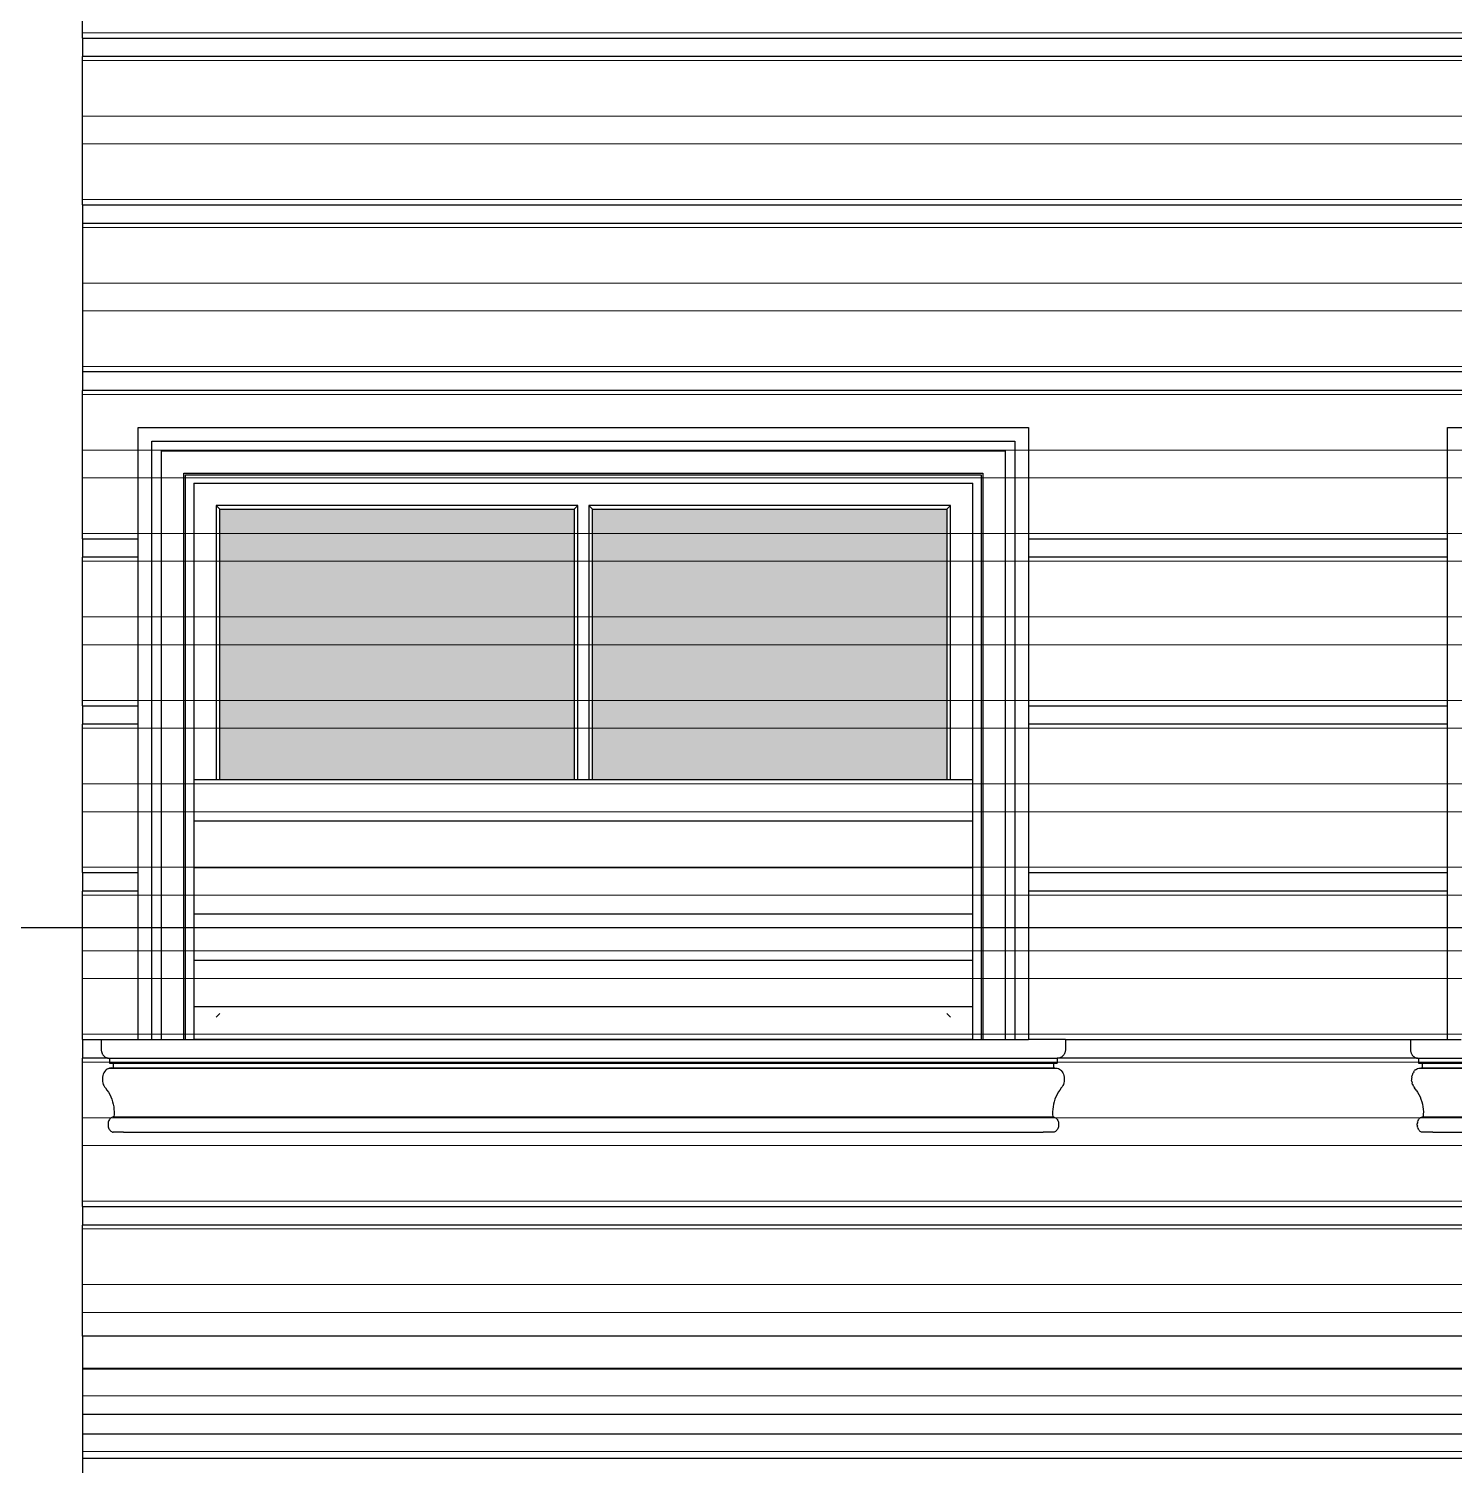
# Model space of a CAD drawing. Header units: inches. Extents: x 37.8 to 126.9, y 5.9 to 51.9.
# Drawn here: x 102.013 to 105.856, y 24.295 to 28.167 of the extents above; entities that cross this region are included whole.
import ezdxf

# ---------------------------------------------------------------- set-up
doc = ezdxf.new("R2010")
doc.units = ezdxf.units.IN
doc.header["$MEASUREMENT"] = 0
doc.layers.add('hatch', color=45, linetype='Continuous', lineweight=9)
doc.layers.add('LAYER1', color=8, linetype='Continuous', lineweight=9)
doc.layers.add('TEXT.', color=7, linetype='Continuous')

msp = doc.modelspace()

# ---------------------------------------------------------------- hatches: boundary and pattern name
at = {"true_color": 0x9898cc}
h = msp.add_hatch(dxfattribs=at)
h.set_pattern_fill('ANSI31', color=253, angle=135)
h.set_pattern_definition([(180, (290.93332, 350.28142), (-1e-17, -0.125), [])])
h.paths.add_polyline_path([(104.55803, 26.14228), (102.45803, 26.14228), (102.45803, 25.44228), (104.55803, 25.44228)])
at = {"layer": 'hatch'}
h = msp.add_hatch(color=256, dxfattribs=at)
h.dxf.hatch_style = 1
h.set_gradient(color1=(149, 180, 223), color2=(188, 208, 235), one_color=1, tint=0.83, name='INVCURVED')
h.paths.add_polyline_path([(102.52803, 26.14228), (103.48303, 26.14228), (103.48303, 26.87228), (102.52803, 26.87228)])
h = msp.add_hatch(color=256, dxfattribs=at)
h.dxf.hatch_style = 1
h.set_gradient(color1=(149, 180, 223), color2=(188, 208, 235), one_color=1, tint=0.83, name='INVCURVED')
h.paths.add_polyline_path([(103.53303, 26.14228), (104.48803, 26.14228), (104.48803, 26.87228), (103.53303, 26.87228)])
at = {"layer": 'LAYER1', "true_color": 0xc2b093}
h = msp.add_hatch(dxfattribs=at)
h.set_pattern_fill('ANSI32', color=253, scale=0.6, angle=135)
h.set_pattern_definition([(180, (290.93332, 359.28142), (-1e-17, -0.225), []), (180, (290.85832, 359.35642), (-1e-17, -0.225), [])])
h.paths.add_polyline_path([(106.05653, 37.34228), (106.05653, 37.54228), (106.05653, 37.59228), (106.05653, 37.99228), (106.05653, 38.04228), (106.05653, 38.44228), (106.05653, 38.49228), (106.05653, 38.84228), (107.05653, 38.84228), (107.05653, 38.49228), (107.05653, 38.44228), (107.05653, 38.04228), (107.05653, 37.99228), (107.05653, 37.59228), (107.05653, 37.54228), (107.05653, 37.34228)], flags=16)
h.paths.add_polyline_path([(107.99803, 37.34228), (107.99803, 37.54228), (107.99803, 37.59228), (107.99803, 37.99228), (107.99803, 38.04228), (107.99803, 38.44228), (107.99803, 38.49228), (107.99803, 38.84228), (108.99803, 38.84228), (108.99803, 38.49228), (108.99803, 38.44228), (108.99803, 38.04228), (108.99803, 37.99228), (108.99803, 37.59228), (108.99803, 37.54228), (108.99803, 37.34228)], flags=16)
h.paths.add_polyline_path([(116.59064, 26.14228), (116.59064, 26.94228), (117.19803, 26.94228), (117.19803, 26.14228)])
h.paths.add_polyline_path([(117.39803, 37.34228), (109.19803, 37.34228), (109.19803, 40.69228), (109.19803, 40.99228), (104.09803, 40.99228), (104.09803, 37.34228), (102.15807, 37.34228), (102.15807, 20.54228), (107.51799, 20.54228), (107.51799, 22.74228), (108.71799, 22.74228), (108.71799, 20.54228), (108.91799, 20.54228), (108.91799, 22.74228), (112.11799, 22.74228), (112.11799, 20.54228), (117.39803, 20.54228)])

# ---------------------------------------------------------------- linework, layer by layer
for p, q in [((102.15803, 28.14228), (102.15803, 28.54228)), ((102.15803, 28.14228), (109.80803, 28.14228)), ((102.15803, 28.14228), (102.15803, 28.09228)), ((109.80803, 28.09228), (102.15803, 28.09228)), ((102.15803, 27.69228), (102.15803, 28.09228)), ((102.15803, 27.69228), (109.80803, 27.69228)), ((102.15803, 27.69228), (102.15803, 27.64228)), ((109.80803, 27.64228), (102.15803, 27.64228)), ((102.15803, 27.64228), (102.15803, 27.24228)), ((109.80803, 27.24228), (102.15803, 27.24228)), ((102.15803, 27.24228), (102.15803, 27.19228)), ((109.80803, 27.19228), (102.15803, 27.19228)), ((102.15803, 26.79228), (102.15803, 27.19228)), ((102.30803, 27.09228), (104.70803, 27.09228)), ((102.30803, 26.79228), (102.30803, 27.09228)), ((104.70803, 27.09228), (104.70803, 26.79228)), ((105.83803, 27.09228), (109.38803, 27.09228)), ((105.83803, 26.79228), (105.83803, 27.09228)), ((102.34453, 27.05578), (104.67153, 27.05578)), ((102.34453, 26.79228), (102.34453, 27.05578)), ((104.67153, 27.05578), (104.67153, 26.79228)), ((102.37053, 27.02978), (104.64553, 27.02978)), ((102.37053, 26.79228), (102.37053, 27.02978)), ((104.64553, 27.02978), (104.64553, 26.79228)), ((102.43122, 26.96909), (104.58484, 26.96909)), ((102.43122, 26.79228), (102.43122, 26.96909)), ((102.43553, 26.96478), (104.58053, 26.96478)), ((102.43553, 26.79228), (102.43553, 26.96478)), ((104.58053, 26.96478), (104.58053, 26.79228)), ((104.58484, 26.96909), (104.58484, 26.79228)), ((102.45803, 26.94228), (104.55803, 26.94228)), ((102.45803, 26.94228), (102.45803, 26.79228)), ((104.55803, 26.79228), (104.55803, 26.94228)), ((102.51803, 26.88228), (102.51803, 26.14228)), ((103.49303, 26.88228), (102.51803, 26.88228)), ((102.52803, 26.87228), (102.51803, 26.88228)), ((103.48303, 26.87228), (103.49303, 26.88228)), ((103.49303, 26.14228), (103.49303, 26.88228)), ((103.52303, 26.88228), (103.52303, 26.14228)), ((104.49803, 26.88228), (103.52303, 26.88228)), ((103.53303, 26.87228), (103.52303, 26.88228)), ((104.48803, 26.87228), (104.49803, 26.88228)), ((104.49803, 26.14228), (104.49803, 26.88228)), ((102.52803, 26.14228), (102.52803, 26.87228)), ((102.52803, 26.87228), (103.48303, 26.87228)), ((103.48303, 26.87228), (103.48303, 26.14228)), ((103.53303, 26.14228), (103.53303, 26.87228)), ((103.53303, 26.87228), (104.48803, 26.87228)), ((104.48803, 26.87228), (104.48803, 26.14228)), ((102.15803, 26.79228), (102.30803, 26.79228)), ((102.15803, 26.79228), (102.15803, 26.74228)), ((102.30803, 26.74228), (102.30803, 26.79228)), ((102.34453, 26.74228), (102.34453, 26.79228)), ((102.37053, 26.74228), (102.37053, 26.79228)), ((102.43122, 26.74228), (102.43122, 26.79228)), ((102.43553, 26.74228), (102.43553, 26.79228)), ((102.45803, 26.79228), (102.45803, 26.74228)), ((104.55803, 26.74228), (104.55803, 26.79228)), ((104.58053, 26.79228), (104.58053, 26.74228)), ((104.58484, 26.79228), (104.58484, 26.74228)), ((104.64553, 26.79228), (104.64553, 26.74228)), ((104.67153, 26.79228), (104.67153, 26.74228)), ((104.70803, 26.79228), (105.83803, 26.79228)), ((104.70803, 26.79228), (104.70803, 26.74228)), ((105.83803, 26.74228), (105.83803, 26.79228)), ((102.30803, 26.74228), (102.15803, 26.74228)), ((102.15803, 26.34228), (102.15803, 26.74228)), ((102.30803, 26.34228), (102.30803, 26.74228)), ((102.34453, 26.34228), (102.34453, 26.74228)), ((102.37053, 26.34228), (102.37053, 26.74228)), ((102.43122, 26.34228), (102.43122, 26.74228)), ((102.43553, 26.34228), (102.43553, 26.74228)), ((102.45803, 26.74228), (102.45803, 26.34228)), ((104.55803, 26.34228), (104.55803, 26.74228)), ((104.58053, 26.74228), (104.58053, 26.34228)), ((104.58484, 26.74228), (104.58484, 26.34228)), ((104.64553, 26.74228), (104.64553, 26.34228)), ((104.67153, 26.74228), (104.67153, 26.34228)), ((105.83803, 26.74228), (104.70803, 26.74228)), ((104.70803, 26.74228), (104.70803, 26.34228)), ((105.83803, 26.34228), (105.83803, 26.74228)), ((102.15803, 26.34228), (102.30803, 26.34228)), ((102.15803, 26.34228), (102.15803, 26.29228)), ((102.30803, 26.29228), (102.30803, 26.34228)), ((102.34453, 26.29228), (102.34453, 26.34228)), ((102.37053, 26.29228), (102.37053, 26.34228)), ((102.43122, 26.29228), (102.43122, 26.34228)), ((102.43553, 26.29228), (102.43553, 26.34228)), ((102.45803, 26.34228), (102.45803, 26.29228)), ((104.55803, 26.29228), (104.55803, 26.34228)), ((104.58053, 26.34228), (104.58053, 26.29228)), ((104.58484, 26.34228), (104.58484, 26.29228)), ((104.64553, 26.34228), (104.64553, 26.29228)), ((104.67153, 26.34228), (104.67153, 26.29228)), ((104.70803, 26.34228), (105.83803, 26.34228)), ((104.70803, 26.34228), (104.70803, 26.29228)), ((105.83803, 26.29228), (105.83803, 26.34228)), ((102.30803, 26.29228), (102.15803, 26.29228)), ((102.15803, 25.89228), (102.15803, 26.29228)), ((102.30803, 25.89228), (102.30803, 26.29228)), ((102.34453, 25.89228), (102.34453, 26.29228)), ((102.37053, 25.89228), (102.37053, 26.29228)), ((102.43122, 25.89228), (102.43122, 26.29228)), ((102.43553, 25.89228), (102.43553, 26.29228)), ((102.45803, 26.29228), (102.45803, 25.89228)), ((104.55803, 25.89228), (104.55803, 26.29228)), ((104.58053, 26.29228), (104.58053, 25.89228)), ((104.58484, 26.29228), (104.58484, 25.89228)), ((104.64553, 26.29228), (104.64553, 25.89228)), ((104.67153, 26.29228), (104.67153, 25.89228)), ((105.83803, 26.29228), (104.70803, 26.29228)), ((104.70803, 26.29228), (104.70803, 25.89228)), ((105.83803, 25.89228), (105.83803, 26.29228)), ((102.15803, 25.89228), (102.15803, 25.84228)), ((102.15803, 25.89228), (102.30803, 25.89228)), ((102.30803, 25.84228), (102.30803, 25.89228)), ((102.34453, 25.84228), (102.34453, 25.89228)), ((102.37053, 25.84228), (102.37053, 25.89228)), ((102.43122, 25.84228), (102.43122, 25.89228)), ((102.43553, 25.84228), (102.43553, 25.89228)), ((102.45803, 25.89228), (102.45803, 25.84228)), ((104.55803, 25.84228), (104.55803, 25.89228)), ((104.58053, 25.89228), (104.58053, 25.84228)), ((104.58484, 25.89228), (104.58484, 25.84228)), ((104.64553, 25.89228), (104.64553, 25.84228)), ((104.67153, 25.89228), (104.67153, 25.84228)), ((104.70803, 25.89228), (105.83803, 25.89228)), ((104.70803, 25.89228), (104.70803, 25.84228)), ((105.83803, 25.84228), (105.83803, 25.89228)), ((102.30803, 25.84228), (102.15803, 25.84228)), ((102.15803, 25.44228), (102.15803, 25.84228)), ((102.30803, 25.44228), (102.30803, 25.84228)), ((102.34453, 25.44228), (102.34453, 25.84228)), ((102.37053, 25.44228), (102.37053, 25.84228)), ((102.43122, 25.44228), (102.43122, 25.84228)), ((102.43553, 25.44228), (102.43553, 25.84228)), ((102.45803, 25.84228), (102.45803, 25.44228)), ((104.55803, 25.44228), (104.55803, 25.84228)), ((104.58053, 25.84228), (104.58053, 25.44228)), ((104.58484, 25.84228), (104.58484, 25.44228)), ((104.64553, 25.84228), (104.64553, 25.44228)), ((104.67153, 25.84228), (104.67153, 25.44228)), ((105.83803, 25.84228), (104.70803, 25.84228)), ((104.70803, 25.84228), (104.70803, 25.44228)), ((105.83803, 25.44228), (105.83803, 25.84228)), ((102.52803, 25.51228), (102.51803, 25.50228)), ((104.49803, 25.50228), (104.48803, 25.51228)), ((102.15803, 25.44228), (102.15803, 25.39228)), ((102.15803, 25.44228), (102.20803, 25.44228)), ((102.20803, 25.44228), (102.20803, 25.41728)), ((102.20803, 25.44228), (102.30803, 25.44228)), ((102.20803, 25.41728), (102.20807, 25.41571)), ((102.20807, 25.41571), (102.20818, 25.41414)), ((102.20818, 25.41414), (102.20836, 25.41259)), ((102.20836, 25.41259), (102.20862, 25.41106)), ((102.20862, 25.41106), (102.20896, 25.40955)), ((102.20896, 25.40955), (102.20936, 25.40807)), ((102.20936, 25.40807), (102.20983, 25.40663)), ((102.20983, 25.40663), (102.21037, 25.40523)), ((102.21037, 25.40523), (102.21098, 25.40388)), ((102.30803, 25.44228), (102.34453, 25.44228)), ((102.34453, 25.44228), (102.37053, 25.44228)), ((102.37053, 25.44228), (102.43122, 25.44228)), ((102.43122, 25.44228), (102.43553, 25.44228)), ((102.43553, 25.44228), (102.45803, 25.44228)), ((104.55803, 25.44228), (102.45803, 25.44228)), ((104.55803, 25.44228), (104.58053, 25.44228)), ((104.58053, 25.44228), (104.58484, 25.44228)), ((104.58484, 25.44228), (104.64553, 25.44228)), ((104.64553, 25.44228), (104.67153, 25.44228)), ((104.67153, 25.44228), (104.70803, 25.44228)), ((104.80803, 25.44228), (104.70803, 25.44228)), ((104.80568, 25.40523), (104.80508, 25.40388)), ((104.80623, 25.40663), (104.80568, 25.40523)), ((104.8067, 25.40807), (104.80623, 25.40663)), ((104.8071, 25.40955), (104.8067, 25.40807)), ((104.80743, 25.41106), (104.8071, 25.40955)), ((104.80769, 25.41259), (104.80743, 25.41106)), ((104.80788, 25.41414), (104.80769, 25.41259)), ((104.80799, 25.41571), (104.80788, 25.41414)), ((104.80803, 25.41728), (104.80799, 25.41571)), ((104.80803, 25.44228), (105.73803, 25.44228)), ((104.80803, 25.44228), (104.80803, 25.41728)), ((105.73803, 25.44228), (105.73803, 25.41728)), ((105.73803, 25.44228), (105.83803, 25.44228)), ((105.73803, 25.41728), (105.73807, 25.41571)), ((105.73807, 25.41571), (105.73818, 25.41414)), ((105.73818, 25.41414), (105.73836, 25.41259)), ((105.73836, 25.41259), (105.73862, 25.41106)), ((105.73862, 25.41106), (105.73896, 25.40955)), ((105.73896, 25.40955), (105.73936, 25.40807)), ((105.73936, 25.40807), (105.73983, 25.40663)), ((105.73983, 25.40663), (105.74037, 25.40523)), ((105.74037, 25.40523), (105.74098, 25.40388)), ((105.83803, 25.44228), (105.87453, 25.44228)), ((102.15803, 24.99228), (102.15803, 25.39228)), ((102.22698, 25.39228), (102.15803, 25.39228)), ((102.21098, 25.40388), (102.21165, 25.40258)), ((102.21165, 25.40258), (102.21238, 25.40134)), ((102.21238, 25.40134), (102.21317, 25.40016)), ((102.21317, 25.40016), (102.21401, 25.39905)), ((102.21401, 25.39905), (102.2149, 25.39801)), ((102.2149, 25.39801), (102.21584, 25.39705)), ((102.21584, 25.39705), (102.21683, 25.39617)), ((102.21683, 25.39617), (102.21785, 25.39537)), ((102.21785, 25.39537), (102.21891, 25.39466)), ((102.21891, 25.39466), (102.22, 25.39403)), ((102.22, 25.39403), (102.22112, 25.3935)), ((102.22112, 25.3935), (102.22227, 25.39306)), ((102.22227, 25.39306), (102.22343, 25.39272)), ((102.22343, 25.39272), (102.22461, 25.39247)), ((102.22461, 25.39247), (102.22579, 25.39233)), ((102.22579, 25.39233), (102.22698, 25.39228)), ((102.22698, 25.39228), (102.23014, 25.39228)), ((102.23014, 25.39228), (102.23014, 25.37894)), ((102.23014, 25.39228), (102.26803, 25.39228)), ((102.23014, 25.37894), (102.24001, 25.37894)), ((102.24001, 25.37894), (102.24001, 25.36561)), ((102.24001, 25.37894), (104.77604, 25.37894)), ((102.26803, 25.39228), (104.74803, 25.39228)), ((104.74803, 25.39228), (104.78592, 25.39228)), ((104.77604, 25.37894), (104.77604, 25.36561)), ((104.77604, 25.37894), (104.78592, 25.37894)), ((104.78592, 25.39228), (104.78592, 25.37894)), ((104.78908, 25.39228), (104.78592, 25.39228)), ((104.79027, 25.39233), (104.78908, 25.39228)), ((105.75698, 25.39228), (104.78908, 25.39228)), ((104.79145, 25.39247), (104.79027, 25.39233)), ((104.79263, 25.39272), (104.79145, 25.39247)), ((104.79379, 25.39306), (104.79263, 25.39272)), ((104.79493, 25.3935), (104.79379, 25.39306)), ((104.79605, 25.39403), (104.79493, 25.3935)), ((104.79715, 25.39466), (104.79605, 25.39403)), ((104.79821, 25.39537), (104.79715, 25.39466)), ((104.79923, 25.39617), (104.79821, 25.39537)), ((104.80022, 25.39705), (104.79923, 25.39617)), ((104.80116, 25.39801), (104.80022, 25.39705)), ((104.80205, 25.39905), (104.80116, 25.39801)), ((104.80289, 25.40016), (104.80205, 25.39905)), ((104.80368, 25.40134), (104.80289, 25.40016)), ((104.80441, 25.40258), (104.80368, 25.40134)), ((104.80508, 25.40388), (104.80441, 25.40258)), ((105.74098, 25.40388), (105.74165, 25.40258)), ((105.74165, 25.40258), (105.74238, 25.40134)), ((105.74238, 25.40134), (105.74317, 25.40016)), ((105.74317, 25.40016), (105.74401, 25.39905)), ((105.74401, 25.39905), (105.7449, 25.39801)), ((105.7449, 25.39801), (105.74584, 25.39705)), ((105.74584, 25.39705), (105.74683, 25.39617)), ((105.74683, 25.39617), (105.74785, 25.39537)), ((105.74785, 25.39537), (105.74891, 25.39466)), ((105.74891, 25.39466), (105.75, 25.39403)), ((105.75, 25.39403), (105.75112, 25.3935)), ((105.75112, 25.3935), (105.75227, 25.39306)), ((105.75227, 25.39306), (105.75343, 25.39272)), ((105.75343, 25.39272), (105.75461, 25.39247)), ((105.75461, 25.39247), (105.75579, 25.39233)), ((105.75579, 25.39233), (105.75698, 25.39228)), ((105.75698, 25.39228), (105.76014, 25.39228)), ((105.76014, 25.39228), (105.76014, 25.37894)), ((105.76014, 25.39228), (105.79803, 25.39228)), ((105.76014, 25.37894), (105.77001, 25.37894)), ((105.77001, 25.37894), (105.77001, 25.36561)), ((105.77001, 25.37894), (109.45604, 25.37894)), ((105.79803, 25.39228), (109.42803, 25.39228)), ((102.21162, 25.34125), (102.21122, 25.33722)), ((102.21122, 25.33722), (102.21122, 25.33316)), ((102.21122, 25.33316), (102.21162, 25.32914)), ((102.21243, 25.34516), (102.21162, 25.34125)), ((102.21162, 25.32914), (102.21243, 25.32522)), ((102.21363, 25.3489), (102.21243, 25.34516)), ((102.21519, 25.3524), (102.21363, 25.3489)), ((102.21709, 25.35559), (102.21519, 25.3524)), ((102.21929, 25.35843), (102.21709, 25.35559)), ((102.22176, 25.36085), (102.21929, 25.35843)), ((102.22445, 25.36282), (102.22176, 25.36085)), ((102.22731, 25.3643), (102.22445, 25.36282)), ((102.22731, 25.3643), (102.2303, 25.36527)), ((102.23643, 25.36561), (102.2303, 25.36527)), ((102.2303, 25.36527), (102.26803, 25.36527)), ((102.23643, 25.36561), (102.24001, 25.36561)), ((102.24001, 25.36561), (104.77604, 25.36561)), ((102.26803, 25.36527), (104.74803, 25.36527)), ((104.74803, 25.36527), (104.78576, 25.36527)), ((104.77604, 25.36561), (104.77962, 25.36561)), ((104.77962, 25.36561), (104.78576, 25.36527)), ((104.78576, 25.36527), (104.78875, 25.3643)), ((104.78875, 25.3643), (104.79161, 25.36282)), ((104.79161, 25.36282), (104.7943, 25.36085)), ((104.7943, 25.36085), (104.79677, 25.35843)), ((104.79677, 25.35843), (104.79897, 25.35559)), ((104.79897, 25.35559), (104.80087, 25.3524)), ((104.80087, 25.3524), (104.80243, 25.3489)), ((104.80243, 25.3489), (104.80363, 25.34516)), ((104.80363, 25.34516), (104.80443, 25.34125)), ((104.80443, 25.32914), (104.80363, 25.32522)), ((104.80443, 25.34125), (104.80484, 25.33722)), ((104.80484, 25.33316), (104.80443, 25.32914)), ((104.80484, 25.33722), (104.80484, 25.33316)), ((105.74162, 25.34125), (105.74122, 25.33722)), ((105.74122, 25.33722), (105.74122, 25.33316)), ((105.74162, 25.32914), (105.74122, 25.33316)), ((105.74162, 25.34125), (105.74243, 25.34516)), ((105.74162, 25.32914), (105.74243, 25.32522)), ((105.74363, 25.3489), (105.74243, 25.34516)), ((105.74363, 25.3489), (105.74519, 25.3524)), ((105.74709, 25.35559), (105.74519, 25.3524)), ((105.74709, 25.35559), (105.74929, 25.35843)), ((105.75176, 25.36085), (105.74929, 25.35843)), ((105.75176, 25.36085), (105.75445, 25.36282)), ((105.75445, 25.36282), (105.75731, 25.3643)), ((105.75731, 25.3643), (105.7603, 25.36527)), ((105.7603, 25.36527), (105.76643, 25.36561)), ((105.7603, 25.36527), (105.79803, 25.36527)), ((105.76643, 25.36561), (105.77001, 25.36561)), ((105.77001, 25.36561), (105.79803, 25.36561)), ((105.79803, 25.36561), (109.42803, 25.36561)), ((105.79803, 25.36527), (109.42803, 25.36527)), ((102.21243, 25.32522), (102.21363, 25.32148)), ((102.21363, 25.32148), (102.21519, 25.31799)), ((102.21519, 25.31799), (102.21709, 25.31479)), ((102.21709, 25.31479), (102.21929, 25.31196)), ((102.21929, 25.31196), (102.22354, 25.30613)), ((102.22354, 25.30613), (102.2274, 25.30012)), ((102.2274, 25.30012), (102.23085, 25.29394)), ((102.23085, 25.29394), (102.23389, 25.2876)), ((104.7852, 25.29394), (104.78217, 25.2876)), ((104.78865, 25.30012), (104.7852, 25.29394)), ((104.79251, 25.30613), (104.78865, 25.30012)), ((104.79677, 25.31196), (104.79251, 25.30613)), ((104.79897, 25.31479), (104.79677, 25.31196)), ((104.80087, 25.31799), (104.79897, 25.31479)), ((104.80243, 25.32148), (104.80087, 25.31799)), ((104.80363, 25.32522), (104.80243, 25.32148)), ((105.74363, 25.32148), (105.74243, 25.32522)), ((105.74363, 25.32148), (105.74519, 25.31799)), ((105.74709, 25.31479), (105.74519, 25.31799)), ((105.74709, 25.31479), (105.74929, 25.31196)), ((105.75354, 25.30613), (105.74929, 25.31196)), ((105.75354, 25.30613), (105.7574, 25.30012)), ((105.7574, 25.30012), (105.76085, 25.29394)), ((105.76085, 25.29394), (105.76389, 25.2876)), ((102.23389, 25.2876), (102.23649, 25.28114)), ((102.23649, 25.28114), (102.23866, 25.27456)), ((102.23866, 25.27456), (102.24039, 25.2679)), ((102.24039, 25.2679), (102.24166, 25.26116)), ((102.24166, 25.26116), (102.24249, 25.25438)), ((102.24249, 25.25438), (102.24286, 25.24757)), ((104.77357, 25.25438), (104.7732, 25.24757)), ((104.7744, 25.26116), (104.77357, 25.25438)), ((104.77567, 25.2679), (104.7744, 25.26116)), ((104.7774, 25.27456), (104.77567, 25.2679)), ((104.77957, 25.28114), (104.7774, 25.27456)), ((104.78217, 25.2876), (104.77957, 25.28114)), ((105.76389, 25.2876), (105.76649, 25.28114)), ((105.76649, 25.28114), (105.76866, 25.27456)), ((105.76866, 25.27456), (105.77039, 25.2679)), ((105.77039, 25.2679), (105.77166, 25.26116)), ((105.77166, 25.26116), (105.77249, 25.25438)), ((105.77249, 25.25438), (105.77286, 25.24757)), ((102.22671, 25.21701), (102.22647, 25.21442)), ((102.22647, 25.21442), (102.22647, 25.2118)), ((102.22647, 25.2118), (102.22671, 25.20921)), ((102.22721, 25.21955), (102.22671, 25.21701)), ((102.22794, 25.22198), (102.22721, 25.21955)), ((102.22889, 25.22427), (102.22794, 25.22198)), ((102.23006, 25.22639), (102.22889, 25.22427)), ((102.23142, 25.2283), (102.23006, 25.22639)), ((102.23294, 25.22996), (102.23142, 25.2283)), ((102.23462, 25.23137), (102.23294, 25.22996)), ((102.23641, 25.23248), (102.23462, 25.23137)), ((102.23641, 25.23248), (102.2383, 25.23329)), ((102.24025, 25.23378), (102.2383, 25.23329)), ((102.24025, 25.23378), (102.24223, 25.23394)), ((102.24277, 25.24075), (102.24223, 25.23394)), ((102.24223, 25.23394), (102.26803, 25.23394)), ((102.24286, 25.24757), (102.24277, 25.24075)), ((102.26803, 25.23394), (104.74803, 25.23394)), ((104.74803, 25.23394), (104.77383, 25.23394)), ((104.7732, 25.24757), (104.77329, 25.24075)), ((104.77329, 25.24075), (104.77383, 25.23394)), ((104.77383, 25.23394), (104.77581, 25.23378)), ((104.77581, 25.23378), (104.77776, 25.23329)), ((104.77776, 25.23329), (104.77964, 25.23248)), ((104.77964, 25.23248), (104.78144, 25.23137)), ((104.78144, 25.23137), (104.78311, 25.22996)), ((104.78311, 25.22996), (104.78464, 25.2283)), ((104.78464, 25.2283), (104.786, 25.22639)), ((104.786, 25.22639), (104.78717, 25.22427)), ((104.78717, 25.22427), (104.78812, 25.22198)), ((104.78812, 25.22198), (104.78885, 25.21955)), ((104.78885, 25.21955), (104.78934, 25.21701)), ((104.78934, 25.21701), (104.78959, 25.21442)), ((104.78959, 25.2118), (104.78934, 25.20921)), ((104.78959, 25.21442), (104.78959, 25.2118)), ((105.75647, 25.21442), (105.75671, 25.21701)), ((105.75647, 25.2118), (105.75647, 25.21442)), ((105.75647, 25.2118), (105.75671, 25.20921)), ((105.75721, 25.21955), (105.75671, 25.21701)), ((105.75721, 25.21955), (105.75794, 25.22198)), ((105.75889, 25.22427), (105.75794, 25.22198)), ((105.75889, 25.22427), (105.76006, 25.22639)), ((105.76006, 25.22639), (105.76142, 25.2283)), ((105.76142, 25.2283), (105.76294, 25.22996)), ((105.76462, 25.23137), (105.76294, 25.22996)), ((105.76462, 25.23137), (105.76641, 25.23248)), ((105.76641, 25.23248), (105.7683, 25.23329)), ((105.7683, 25.23329), (105.77025, 25.23378)), ((105.77025, 25.23378), (105.77223, 25.23394)), ((105.77277, 25.24075), (105.77223, 25.23394)), ((105.77223, 25.23394), (105.79803, 25.23394)), ((105.77286, 25.24757), (105.77277, 25.24075)), ((105.79803, 25.23394), (109.42803, 25.23394)), ((102.22671, 25.20921), (102.22721, 25.20667)), ((102.22721, 25.20667), (102.22794, 25.20424)), ((102.22794, 25.20424), (102.22889, 25.20195)), ((102.22889, 25.20195), (102.23006, 25.19983)), ((102.23006, 25.19983), (102.23142, 25.19792)), ((102.23142, 25.19792), (102.23294, 25.19626)), ((102.23294, 25.19626), (102.23462, 25.19485)), ((102.23641, 25.19374), (102.23462, 25.19485)), ((102.2383, 25.19293), (102.23641, 25.19374)), ((102.2383, 25.19293), (102.24025, 25.19244)), ((102.24223, 25.19228), (102.24025, 25.19244)), ((102.26803, 25.19228), (102.24223, 25.19228)), ((102.26803, 25.19228), (104.74803, 25.19228)), ((104.77383, 25.19228), (104.74803, 25.19228)), ((104.77581, 25.19244), (104.77383, 25.19228)), ((104.77776, 25.19293), (104.77581, 25.19244)), ((104.77964, 25.19374), (104.77776, 25.19293)), ((104.78144, 25.19485), (104.77964, 25.19374)), ((104.78311, 25.19626), (104.78144, 25.19485)), ((104.78464, 25.19792), (104.78311, 25.19626)), ((104.786, 25.19983), (104.78464, 25.19792)), ((104.78717, 25.20195), (104.786, 25.19983)), ((104.78812, 25.20424), (104.78717, 25.20195)), ((104.78885, 25.20667), (104.78812, 25.20424)), ((104.78934, 25.20921), (104.78885, 25.20667)), ((105.75721, 25.20667), (105.75671, 25.20921)), ((105.75794, 25.20424), (105.75721, 25.20667)), ((105.75794, 25.20424), (105.75889, 25.20195)), ((105.76006, 25.19983), (105.75889, 25.20195)), ((105.76142, 25.19792), (105.76006, 25.19983)), ((105.76142, 25.19792), (105.76294, 25.19626)), ((105.76462, 25.19485), (105.76294, 25.19626)), ((105.76641, 25.19374), (105.76462, 25.19485)), ((105.7683, 25.19293), (105.76641, 25.19374)), ((105.77025, 25.19244), (105.7683, 25.19293)), ((105.77223, 25.19228), (105.77025, 25.19244)), ((105.79803, 25.19228), (105.77223, 25.19228)), ((105.79803, 25.19228), (109.42803, 25.19228)), ((102.15803, 24.99228), (102.15803, 24.94228)), ((102.15803, 24.99228), (109.80803, 24.99228)), ((102.15803, 24.64228), (102.15803, 24.94228)), ((109.80803, 24.94228), (102.15803, 24.94228)), ((102.15803, 24.64228), (102.15803, 24.55478)), ((109.80803, 24.64228), (102.15803, 24.64228)), ((102.15803, 24.55478), (117.39803, 24.55478)), ((102.15803, 24.55478), (102.15803, 24.43228)), ((102.15803, 24.43228), (102.15803, 24.37978)), ((102.15803, 24.43228), (117.39803, 24.43228)), ((102.15803, 24.37978), (102.35803, 24.37978)), ((102.15803, 24.37978), (102.15803, 24.31415)), ((102.35803, 24.37978), (117.19803, 24.37978)), ((102.15803, 24.31415), (102.15803, 24.11603)), ((102.15803, 24.31415), (102.35803, 24.31415)), ((102.35803, 24.31415), (117.19803, 24.31415))]:
    msp.add_line(p, q)
msp.add_lwpolyline([(104.55803, 26.14228), (102.45803, 26.14228), (102.45803, 25.44228), (104.55803, 25.44228)], close=True)
at = {"layer": 'TEXT.', "color": 8}
msp.add_line((115.95377, 25.74332), (100.69639, 25.74332), dxfattribs=at)

doc.saveas('drawing.dxf')
